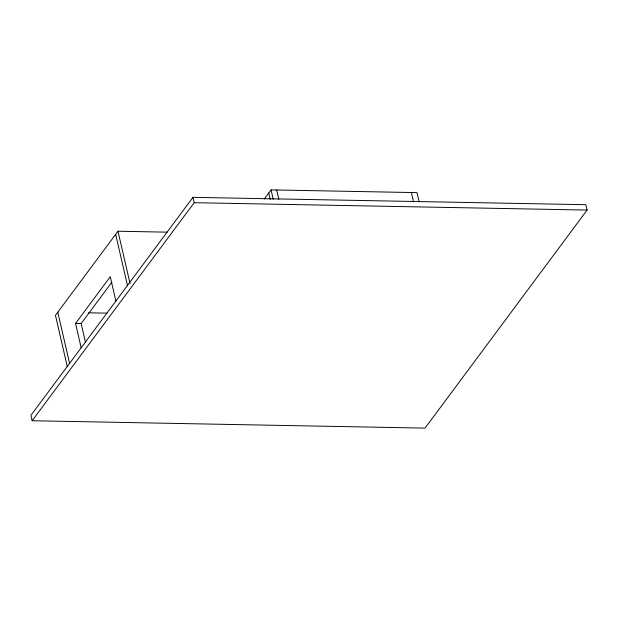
<?xml version="1.0" encoding="UTF-8"?>
<svg xmlns="http://www.w3.org/2000/svg" width="618" height="618" viewBox="0 0 618 618"><rect width="100%" height="100%" fill="white"/><g stroke="black" fill="none" stroke-linecap="round" stroke-linejoin="round"><path stroke-width="0.93" d="M167.146 232.159L117.976 231.232L55.465 315.342L67.331 366.713M81.182 347.849L75.543 323.423L110.267 276.702L115.906 301.128M85.493 342.318L81.151 323.531L111.897 282.163M192.963 197.335L30.9 415.389L32.136 420.742L425.037 428.112L587.1 210.066L585.864 204.705L192.963 197.335L194.199 202.696L32.136 420.742M264.241 199.066L271.07 189.888L417.003 192.623L419.159 201.962M194.199 202.696L587.1 210.066M88.629 312.801L106.953 313.148M75.543 323.423L81.151 323.531M411.387 192.522L413.542 201.862M276.679 189.989L278.834 199.336M271.07 189.888L273.226 199.228M268.753 193.001L270.259 199.537M117.976 231.232L130.05 283.538M115.659 234.346L127.524 285.725M57.783 312.221L69.641 363.6"/></g></svg>
